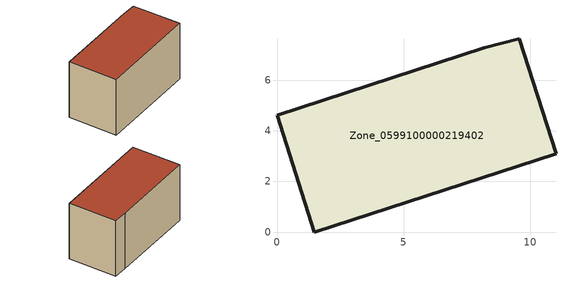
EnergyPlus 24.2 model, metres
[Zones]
Zone_0599100000219402
 floor ground (C_G): 0,4.61 8.17,7.27 9.55,7.62 11.01,3.09 1.46,0 z3.83
 wall outside (C_F): 1.46,0 11.01,3.09 9.55,7.62 8.17,7.27 0,4.61 1.46,0 z3.83:9.64
 roof outside (C_R): 8.17,7.27 0,4.61 1.46,0 11.01,3.09 9.55,7.62 z9.64
[BUILDING]
Pand.0599100000219402: North Axis=0; Terrain=City; Loads Convergence Tolerance Value=0.04; Temperature Convergence Tolerance Value=0.4; Solar Distribution=FullExterior; Maximum Number of Warmup Days=25; Minimum Number of Warmup Days=1
[Site:Location]
Rotterdam.The.Hague.AP_ZH_NLD Design_Conditions: Latitude=51.96; Longitude=4.45; Time Zone=1; Elevation=-4.5
[SITE:GROUNDTEMPERATURE:BUILDINGSURFACE]
18, 18, 18, 18, 18, 18, 18, 18, 18, 18, 18, 18
[MATERIAL] Thermal Absorptance=0.9; Solar Absorptance=0.7; Visible Absorptance=0.7
Name | Roughness | Thickness | Conductivity | Density | Specific Heat
G.TI.1946-1964 | MediumSmooth | 0.15 | 1 | 540 | 1210
F.TI.1946-1964 | Rough | 0.3 | 0.857143 | 1920 | 840
R.TI.1946-1964 | MediumRough | 0.2 | 0.277778 | 1500 | 1000
[CONSTRUCTION]
C_G: G.TI.1946-1964
C_F: F.TI.1946-1964
C_R: R.TI.1946-1964
[ZONE]
Zone_0599100000219402: Type=1; Multiplier=1; Ceiling Height=Autocalculate; Volume=Autocalculate; Floor Area=autocalculate; Part of Total Floor Area=Yes
[ZONEINFILTRATION:DESIGNFLOWRATE]
Infil_Zone_0599100000219402: Zone or ZoneList or Space or SpaceList=Zone_0599100000219402; Schedule=AlwaysOn; Design Flow Rate Calculation Method=Flow/Area; Flow Rate per Floor Area=0.003; Constant Term Coefficient=1; Temperature Term Coefficient=0; Velocity Term Coefficient=0; Velocity Squared Term Coefficient=0
[HVACTEMPLATE:ZONE:IDEALLOADSAIRSYSTEM]
Zone_0599100000219402: Maximum Heating Supply Air Temperature=50; Minimum Cooling Supply Air Temperature=13; Maximum Heating Supply Air Humidity Ratio=0.0156; Minimum Cooling Supply Air Humidity Ratio=0.0077; Heating Limit=NoLimit; Cooling Limit=NoLimit; Dehumidification Control Type=ConstantSensibleHeatRatio; Cooling Sensible Heat Ratio=0.7; Dehumidification Setpoint=60; Humidification Control Type=None; Humidification Setpoint=30; Outdoor Air Method=None; Outdoor Air Flow Rate per Person=0.00944; Outdoor Air Flow Rate per Zone Floor Area=0; Outdoor Air Flow Rate per Zone=0; Demand Controlled Ventilation Type=None; Outdoor Air Economizer Type=NoEconomizer; Heat Recovery Type=None; Sensible Heat Recovery Effectiveness=0.7; Latent Heat Recovery Effectiveness=0.65
[ZONECONTROL:THERMOSTAT]
ThermostatControl_Zone_0599100000219402: Zone or ZoneList=Zone_0599100000219402; Control Type Schedule=DualSetpointControlType; Control 1=Thermostat_Zone_0599100000219402; Temperature Difference Between Cutout And Setpoint=0
[THERMOSTATSETPOINT:DUALSETPOINT]
Thermostat_Zone_0599100000219402: Heating Setpoint Temperature Schedule=HeatingSetpoint_Zone_0599100000219402; Cooling Setpoint Temperature Schedule=CoolingSetpoint_Zone_0599100000219402
[SCHEDULE:COMPACT]
HeatingSetpoint_Zone_0599100000219402: Through: 12/31, For: AllDays, Until: 24:00, 21
CoolingSetpoint_Zone_0599100000219402: Through: 12/31, For: AllDays, Until: 24:00, 24
DualSetpointControlType: Through: 12/31, For: AllDays, Until: 24:00, 4
AlwaysOn: Through: 12/31, For: AllDays, Until: 24:00, 1
